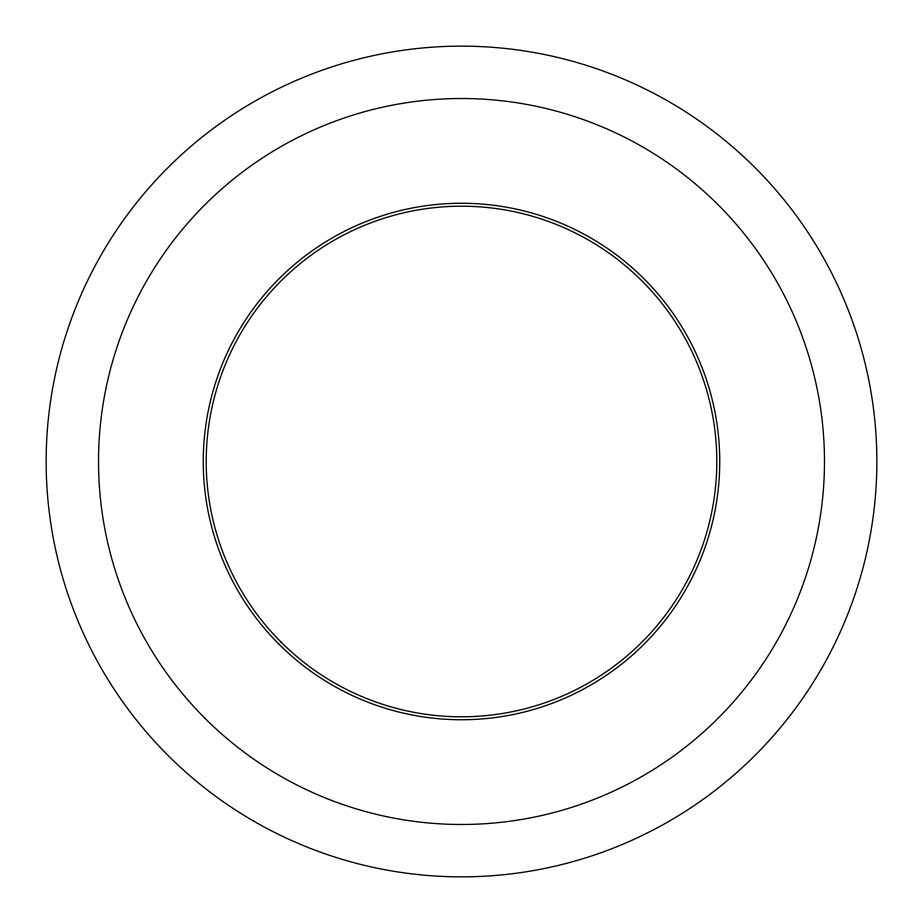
<?xml version="1.0" encoding="UTF-8"?>
<svg xmlns="http://www.w3.org/2000/svg" width="923" height="923" viewBox="0 0 923 923"><rect width="100%" height="100%" fill="white"/><g stroke="black" fill="none" stroke-linecap="round" stroke-linejoin="round"><path stroke-width="1.38" d="M204.837 718.163A362.981 362.981 0 0 0 812.113 555.45A362.981 362.981 0 0 0 367.55 110.887A362.981 362.981 0 0 0 204.837 718.163M278.884 644.116A258.255 258.255 0 0 0 710.952 528.337A258.255 258.255 0 0 0 394.663 212.048A258.255 258.255 0 0 0 278.884 644.116M280.984 642.016A255.29 255.29 0 0 0 708.091 527.575A255.29 255.29 0 0 0 395.425 214.909A255.29 255.29 0 0 0 280.984 642.016M253.825 821.205A415.35 415.35 0 0 0 876.85 461.5A415.35 415.35 0 0 0 253.825 101.795A415.35 415.35 0 0 0 253.825 821.205"/></g></svg>
